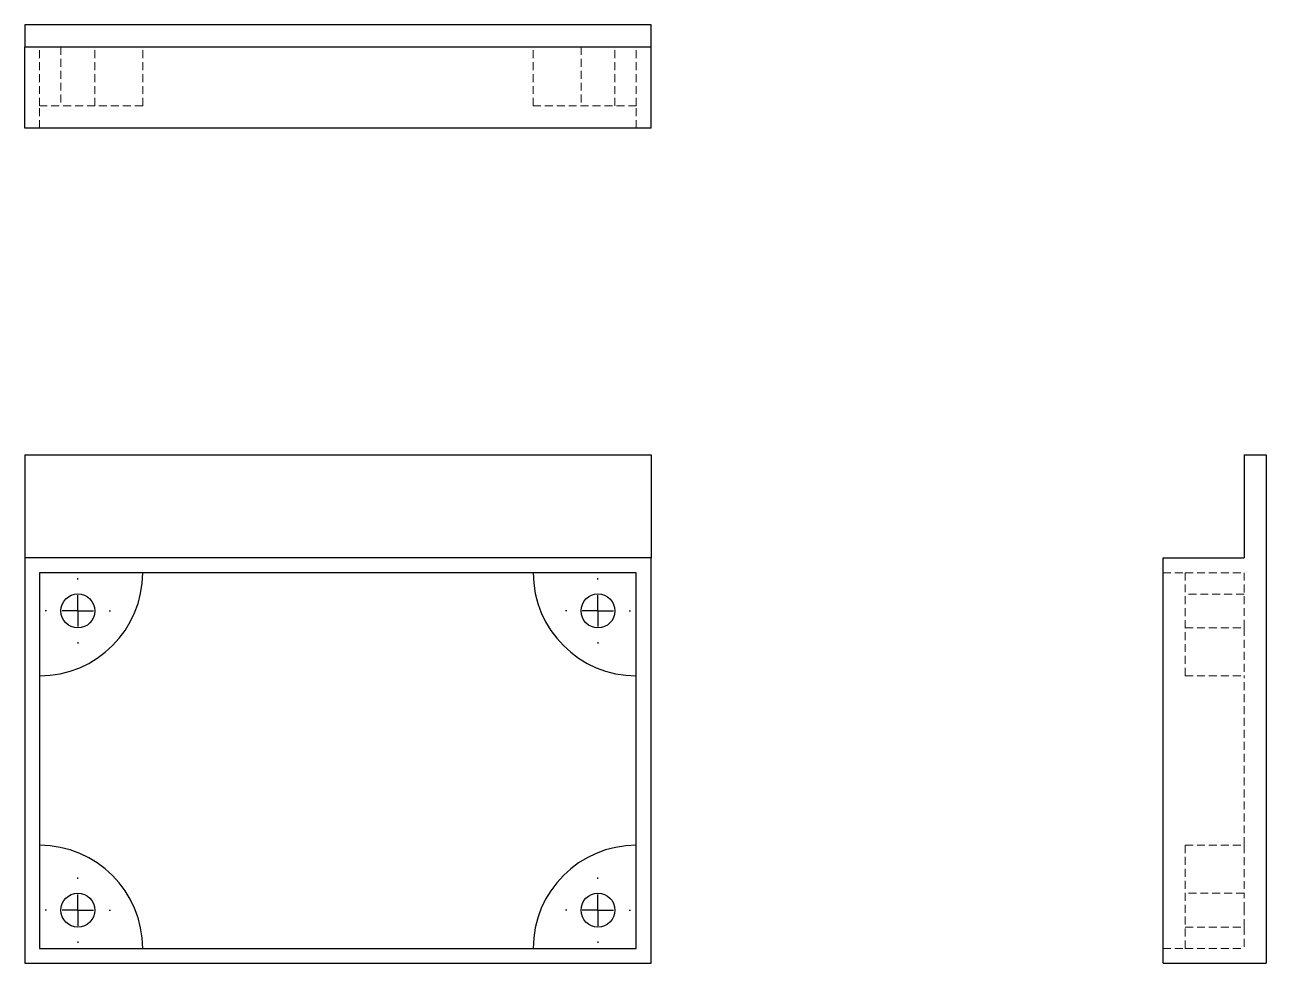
# Model space of a CAD drawing. Header units: millimetres. Extents: x 33 to 231, y 16 to 166.
import ezdxf

# ---------------------------------------------------------------- set-up
doc = ezdxf.new("R2010")
doc.units = ezdxf.units.MM
doc.linetypes.add('HIDDEN', pattern=[1.905, 1.27, -0.635])
doc.layers.add('10', color=7, linetype='Continuous')

# ---------------------------------------------------------------- blocks, each defined once
blk = doc.blocks.new('SW_CENTERMARKSYMBOL_0')
at = {"layer": '10', "color": 0}
for p, q in [((0, 5), (0, 5.21)), ((0, 0), (0, 2.5)), ((-5, 0), (-5.21, 0)), ((0, 0), (-2.5, 0)), ((0, 0), (0, -2.5)), ((0, 0), (2.5, 0)), ((5, 0), (5.21, 0)), ((0, -5), (0, -5.21))]:
    blk.add_line(p, q, dxfattribs=at)
blk = doc.blocks.new('SW_CENTERMARKSYMBOL_1')
at = {"layer": '10', "color": 0}
for p, q in [((0, 5), (0, 5.21)), ((0, 0), (0, 2.5)), ((-5, 0), (-5.21, 0)), ((0, 0), (-2.5, 0)), ((0, 0), (0, -2.5)), ((0, 0), (2.5, 0)), ((5, 0), (5.21, 0)), ((0, -5), (0, -5.21))]:
    blk.add_line(p, q, dxfattribs=at)
blk = doc.blocks.new('SW_CENTERMARKSYMBOL_2')
at = {"layer": '10', "color": 0}
for p, q in [((0, 5), (0, 5.21)), ((0, 0), (0, 2.5)), ((-5, 0), (-5.21, 0)), ((0, 0), (-2.5, 0)), ((0, 0), (0, -2.5)), ((0, 0), (2.5, 0)), ((5, 0), (5.21, 0)), ((0, -5), (0, -5.21))]:
    blk.add_line(p, q, dxfattribs=at)
blk = doc.blocks.new('SW_CENTERMARKSYMBOL_3')
at = {"layer": '10', "color": 0}
for p, q in [((0, 5), (0, 5.21)), ((0, 0), (0, 2.5)), ((-5, 0), (-5.21, 0)), ((0, 0), (-2.5, 0)), ((0, 0), (0, -2.5)), ((0, 0), (2.5, 0)), ((5, 0), (5.21, 0)), ((0, -5), (0, -5.21))]:
    blk.add_line(p, q, dxfattribs=at)

msp = doc.modelspace()

# ---------------------------------------------------------------- linework, layer by layer
at = {"color": 7, "linetype": 'Continuous', "lineweight": 25}
for p, q in [((133, 166.24), (33, 166.24)), ((33, 166.24), (33, 162.71)), ((133, 162.71), (133, 166.24)), ((33, 162.71), (133, 162.71)), ((33, 149.76), (33, 162.71)), ((133, 149.76), (133, 162.71)), ((133, 149.76), (33, 149.76)), ((33, 97.59), (133, 97.59)), ((33, 97.59), (33, 81.12)), ((133, 97.59), (133, 81.12)), ((227.71, 97.59), (227.71, 81.12)), ((227.71, 97.59), (231.24, 97.59)), ((231.24, 97.59), (231.24, 16.41)), ((133, 81.12), (33, 81.12)), ((33, 81.12), (33, 16.41)), ((133, 16.41), (133, 81.12)), ((214.76, 16.41), (214.76, 81.12)), ((214.76, 81.12), (227.71, 81.12)), ((35.35, 78.76), (35.35, 18.76)), ((130.65, 78.76), (35.35, 78.76)), ((130.65, 18.76), (130.65, 78.76)), ((35.35, 18.76), (130.65, 18.76)), ((33, 16.41), (133, 16.41)), ((214.76, 16.41), (231.24, 16.41))]:
    msp.add_line(p, q, dxfattribs=at)
at = {"color": 7, "linetype": 'HIDDEN', "lineweight": 18}
for p, q in [((35.35, 153.29), (35.35, 162.71)), ((38.76, 162.71), (38.76, 153.29)), ((44.18, 153.29), (44.18, 162.71)), ((51.82, 153.29), (51.82, 162.71)), ((114.18, 153.29), (114.18, 162.71)), ((121.82, 162.71), (121.82, 153.29)), ((127.24, 153.29), (127.24, 162.71)), ((130.65, 153.29), (130.65, 162.71)), ((35.35, 149.76), (35.35, 153.29)), ((51.82, 153.29), (35.35, 153.29)), ((130.65, 153.29), (114.18, 153.29)), ((130.65, 149.76), (130.65, 153.29)), ((214.76, 78.76), (218.29, 78.76)), ((218.29, 78.76), (227.71, 78.76)), ((218.29, 62.29), (218.29, 78.76)), ((227.71, 78.76), (227.71, 75.35)), ((227.71, 75.35), (218.29, 75.35)), ((227.71, 69.94), (227.71, 75.35)), ((218.29, 69.94), (227.71, 69.94)), ((227.71, 69.94), (227.71, 62.29)), ((218.29, 62.29), (227.71, 62.29)), ((227.71, 35.24), (227.71, 62.29)), ((218.29, 35.24), (227.71, 35.24)), ((218.29, 18.76), (218.29, 35.24)), ((227.71, 35.24), (227.71, 27.59)), ((227.71, 27.59), (218.29, 27.59)), ((227.71, 24.88), (227.71, 27.59)), ((227.71, 22.18), (227.71, 24.88)), ((218.29, 22.18), (227.71, 22.18)), ((227.71, 22.18), (227.71, 18.76)), ((214.76, 18.76), (218.29, 18.76)), ((218.29, 18.76), (227.71, 18.76))]:
    msp.add_line(p, q, dxfattribs=at)
at = {"color": 7, "linetype": 'Continuous', "lineweight": 25}
for centre in [(41.47, 72.65), (124.53, 72.65), (41.47, 24.88), (124.53, 24.88)]:
    msp.add_circle(centre, 2.71, dxfattribs=at)
for centre, start, end in [((35.35, 78.76), 270, 0), ((130.65, 78.76), 180, 270), ((35.35, 18.76), 0, 90), ((130.65, 18.76), 90, 180)]:
    msp.add_arc(centre, 16.47, start, end, dxfattribs=at)

# ---------------------------------------------------------------- block references
at = {"layer": '10'}
for name, p in [('SW_CENTERMARKSYMBOL_0', (41.47, 72.65)), ('SW_CENTERMARKSYMBOL_1', (124.53, 72.65)), ('SW_CENTERMARKSYMBOL_3', (41.47, 24.88)), ('SW_CENTERMARKSYMBOL_2', (124.53, 24.88))]:
    msp.add_blockref(name, p, dxfattribs=at)

doc.saveas('drawing.dxf')
